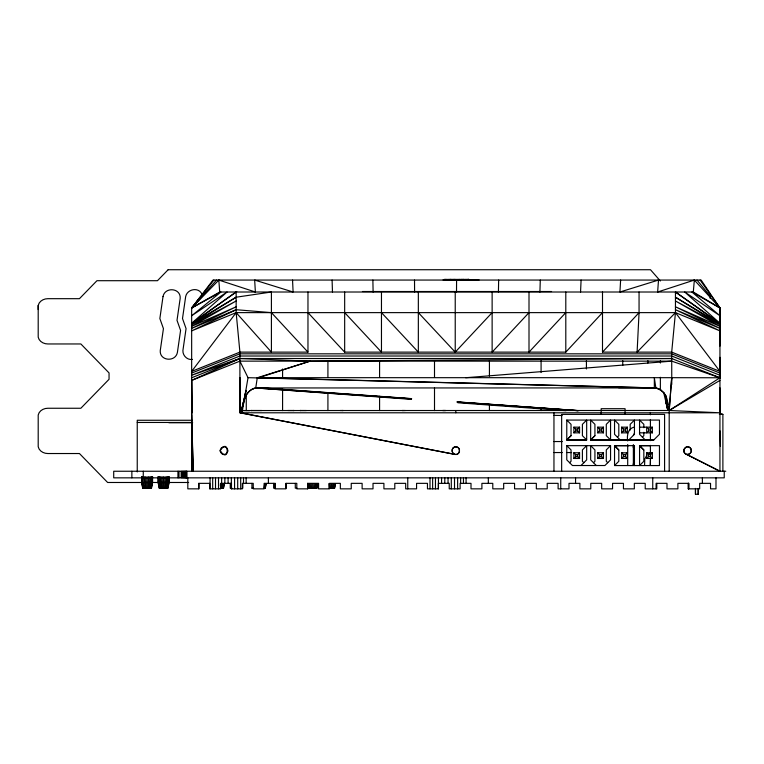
<?xml version="1.0" encoding="UTF-8"?>
<svg xmlns="http://www.w3.org/2000/svg" width="764" height="764" viewBox="0 0 764 764"><rect width="100%" height="100%" fill="white"/><g stroke="black" fill="none" stroke-linecap="round" stroke-linejoin="round"><path stroke-width="1.15" d="M168.137 269.73L157.46 280.703L96.961 280.703L79.446 298.686L47.865 298.686C43.691 298.628 39.088 301.15 38.2 305.476L38.2 337.172C39.088 341.498 43.691 344.02 47.865 343.962L80.86 343.962L109.051 372.918L109.051 379.288L80.86 408.253L47.865 408.253C43.691 408.196 39.088 410.707 38.2 415.043L38.2 446.73C39.088 451.066 43.691 453.587 47.865 453.529L79.446 453.529L107.638 482.485L152.58 482.485L152.58 476.621M236.744 291.533L236.152 292.01L236.152 312.629L239.906 352.128L239.906 412.789L454.828 454.36C460.148 455.888 461.313 446.692 455.802 446.787C450.359 446.692 451.371 455.879 456.776 454.36L458.476 453.367L459.45 451.639L459.45 449.643L458.476 447.914L456.776 446.921L454.828 446.921L453.138 447.914L452.154 449.643L452.154 451.639L453.138 453.367L454.828 454.36L240.603 412.789L239.906 377.683L239.906 412.789L719.946 412.789L669.197 410.497L242.408 410.545L241.185 412.789L246.094 390.394L242.408 406.696C243.62 398.598 247.803 388.398 257.277 387.711L411.681 398.741M654.337 387.711L654.337 377.769L655.856 387.921L660.163 389.678L663.725 392.696L667.765 410.087L666.17 403.296L665.492 395.274C663.305 391.178 659.007 388.122 654.337 387.711L618.592 387.701M666.17 403.296L666.17 396.65L663.725 392.696M698.22 490.116L698.22 494.27L695.469 494.27L695.469 490.116M719.946 414.04L719.946 387.826M719.946 346.111L719.946 307.978L710.186 293.615M249.57 410.65L242.408 410.545L242.408 406.649M710.186 298.38L710.186 293.491L701.142 280.063L213.003 280.063L191.659 307.978L191.659 471.245L191.659 380.396L239.906 361.143L248.023 377.683L242.408 410.545M245.435 396.697L240.603 412.789M244.91 398.139C246.342 393.546 249.761 389.86 254.25 388.332M252.817 388.914L255.749 387.921L257.277 377.769L310.117 361.143L671.699 358.517L719.946 377.769L669.197 410.497L671.699 377.683L719.946 377.769L671.699 361.143L239.906 361.143M658.797 388.952L655.856 387.959L248.023 377.683M660.163 389.678L661.452 390.509M241.997 411.271L242.016 407.986M456.509 292.01L456.586 280.063M187.82 477.844L187.82 488.845L198.812 488.845L198.879 483.345M498.424 292.01L498.653 280.063M539.909 292.01L540.291 280.063M580.554 292.01L581.089 280.063M639.057 292.01L639.057 312.629L637.1 352.128L675.452 312.629L675.452 292.01L719.946 323.267L684.697 292.01L719.946 315.742L691.888 292.01L719.946 307.978L719.946 471.245L685.719 453.978C680.886 451.314 686.406 443.865 690.274 447.914C694.228 451.696 687.094 457.569 684.334 452.565L683.828 450.636L684.334 448.716L685.719 447.303L687.6 446.787L689.491 447.303L690.876 448.716L691.372 450.636M148.226 488.167L148.512 476.621M164.728 488.167L165.014 476.621M220.395 485.894L220.5 483.622M313.784 488.167L314.004 483.622M331.375 488.167L331.605 483.622M633.366 435.299L634.502 433.092M620.626 280.063L619.929 292.01L658.501 280.063L657.642 292.01L694.342 280.063L719.946 307.978L693.311 292.01L219.717 292.01L191.659 307.978L213.882 280.063M693.311 292.01L694.342 280.063M149.286 488.167L149.83 476.621M165.788 488.167L166.332 476.621M221.34 488.167L221.78 483.622M314.835 488.167L315.274 483.622M332.435 488.167L332.875 483.622M220.233 450.636C229.544 435.919 229.534 465.362 220.233 450.636L220.739 452.565L222.114 453.978L224.005 454.494L225.886 453.978L227.271 452.565L227.777 450.636M668.739 410.087L669.197 406.649L665.492 395.274L667.344 406.992M150.193 488.167L150.966 476.621M166.695 488.167L167.469 476.621M222.248 488.167L222.868 483.622M264.669 483.622L264.048 488.167L265.337 488.167L266.206 483.622M315.752 488.167L316.372 483.622M333.352 488.167L333.973 483.622M150.89 488.167L151.845 482.485L151.845 476.621M167.392 488.167L168.338 482.485L168.338 476.621M222.945 488.167L223.699 483.622M264.745 488.167L265.509 483.622M316.449 488.167L317.203 483.622M334.049 488.167L334.804 483.622M151.329 488.167L152.389 482.485L152.389 476.621M167.832 488.167L168.892 482.485L168.892 476.621M223.384 488.167L224.234 483.622M265.184 488.167L266.034 483.622M316.888 488.167L317.728 483.622M334.489 488.167L335.329 483.622M152.58 482.485L151.482 488.167L142.696 488.167L141.598 482.485L141.598 476.621M224.406 483.622L223.527 488.167L220.28 488.167M317.91 483.622L317.031 488.167L308.255 488.167M335.511 483.622L334.632 488.167L329.112 488.167L328.883 483.622M650.489 459.766L650.25 465.515M197.007 301.264L200.072 297.416M646.85 455.163L644.768 459.068L644.577 465.429M216.527 280.063L191.659 307.978L220.93 292.01L191.659 315.742L227.089 292.01L191.659 323.267L236.152 292.01L191.659 323.755L236.152 297.206L271.411 292.01L271.411 352.128L236.152 312.629L191.659 330.869L236.152 309.716L271.411 312.629L307.968 352.128L239.906 352.128L191.659 371.38L236.152 312.629L675.452 312.629L719.946 330.869L675.452 309.716L719.946 328.386L675.452 306.803L719.946 326.343L675.452 300.987L719.946 324.786L675.452 297.206L719.946 323.755L675.452 292.01M667.679 408.301L669.197 406.649L669.197 471.245M671.776 384.435L671.699 352.128L675.452 312.629L719.946 371.38L671.699 352.128L602.5 352.128L639.057 312.629M307.968 312.629L344.669 352.128L565.799 352.128L602.5 312.629M418.338 312.629L455.229 352.128L492.131 312.629M529.003 312.629L492.131 352.128L492.131 292.01M565.799 312.629L529.003 352.128L529.003 292.01M292.555 280.063L293.099 292.01L254.67 280.063L255.377 292.01L218.829 280.063L191.659 307.978L194.237 305.514M566.773 420.066L571.033 424.326L571.033 435.681L566.773 439.968L566.773 420.066L659.466 420.066L659.466 434.286L653.822 439.93L590.658 439.968L590.658 420.066L594.917 424.326L594.917 435.681L590.658 439.968L610.56 439.93L606.291 435.681L606.291 424.326L610.56 420.066L610.56 439.968L645.217 439.93L639.563 434.286L639.563 420.066L643.832 424.326L643.832 427.735M569.6 462.707L571.033 461.275L571.033 449.92L566.773 445.66L566.773 459.871L572.417 465.524L604.916 465.524L610.56 459.871L610.56 445.66L566.773 445.66M581.022 465.524L586.676 459.871L586.676 445.66L582.407 449.92L582.407 461.275L583.839 462.707M617.379 437.113L618.802 435.681L618.802 424.326L614.543 420.066L614.543 434.286L620.187 439.93L653.822 439.93M593.485 462.707L594.917 461.275L594.917 449.92L590.658 445.66L590.658 459.871L596.302 465.524M610.56 445.66L606.291 449.92L606.291 461.275L607.724 462.707M628.801 439.93L634.445 434.286L634.445 420.066L630.185 424.326L630.185 430.008M642.4 437.113L643.832 435.681L643.832 432.281M633.022 447.112L634.445 445.698M566.773 439.93L586.676 439.93L582.407 435.681L582.407 424.326L586.676 420.066L586.676 439.968L566.773 439.93L571.033 435.681M573.879 432.844L575.712 431.011L577.727 431.011L579.561 432.844L579.561 427.171L573.879 427.171L573.879 432.844L579.561 432.844M573.879 427.171L575.712 429.005L577.727 429.005L579.561 427.171M597.763 432.844L599.597 431.011L601.612 431.011L603.455 432.844L603.455 427.171L597.763 427.171L597.763 432.844L603.455 432.844M597.763 427.171L599.597 429.005L601.612 429.005L603.455 427.171M573.879 458.467L575.712 456.643L577.727 456.643L579.561 458.467L579.561 452.765L573.879 452.765L573.879 458.467L579.561 458.467M573.879 452.804L575.712 454.637L577.727 454.637L579.561 452.804M621.648 432.844L623.491 431.011L625.496 431.011L627.339 432.844L627.339 427.171L621.648 427.171L621.648 432.844L627.339 432.844M621.648 427.171L623.491 429.005L625.496 429.005L627.339 427.171M597.763 458.467L599.597 456.643L601.612 456.643L603.455 458.467L603.455 452.765L597.763 452.765L597.763 458.467L603.455 458.467M597.763 452.804L599.597 454.637L601.612 454.637L603.455 452.804M652.361 432.844L650.527 431.011L648.512 431.011L646.678 432.844L646.678 427.171L648.512 429.005L650.527 429.005L652.361 427.171L652.361 432.844L639.43 432.844M628.591 445.679L614.543 445.66L614.543 465.562L618.802 461.313L618.802 449.958L614.543 445.66L634.445 445.66L634.445 465.562L633.022 464.149M621.648 458.467L623.491 456.643L625.496 456.643L627.339 458.467L627.339 452.804L621.648 452.804L621.648 458.467L627.339 458.467M621.648 452.804L623.491 454.637L625.496 454.637L627.339 452.804M646.678 458.467L648.512 456.643L650.527 456.643L652.361 458.467L652.361 452.804L646.678 452.804L646.678 458.467L652.361 458.467M646.678 452.804L648.512 454.637L650.527 454.637L652.361 452.804M590.658 439.892L594.917 435.681M667.66 408.072L669.197 406.649L667.698 408.644L668.29 410.373M236.152 297.206L191.659 324.786L236.152 300.987L191.659 326.343L236.152 306.803L191.659 328.386L236.152 309.716M719.946 380.396L669.197 410.497L671.699 377.683L258.815 377.683L310.117 361.143L239.906 358.517L191.659 375.258L239.906 356.014L671.699 356.014L719.946 375.258M648.989 453.558L649.801 453.186M671.699 358.517L239.906 358.517L191.659 380.396L192.232 412.789L191.659 412.789M191.659 373.08L239.906 353.827L671.699 353.827L719.946 373.08M191.659 377.769L239.906 358.517M634.053 427.171C627.96 428.47 626.7 435.767 627.702 440.962M465.668 377.731L671.699 361.143M192.423 359.405C187.314 360.283 182.625 355.613 182.902 350.561L186.063 328.625L182.5 318.54L185.662 296.604C187.104 289.031 198.65 286.701 201.916 294.169M251.709 410.516L250.974 410.516L261.756 410.526M293.366 410.516L294.102 410.516L287.789 410.507M300.768 410.516L300.032 410.516L306.345 410.526M342.425 410.516L343.16 410.516L340.267 410.516M403.191 410.516L402.456 410.516L405.34 410.516M168.137 269.73L650.489 269.73L660.363 280.98M468.972 279.433L444.629 279.433L444.638 280.063M443.044 279.939L479.076 279.939M362.432 291.514L551.56 291.514M719.946 378.285L720.022 357.313M411.471 399.362L255.749 387.959L655.856 387.921L257.277 377.769M719.354 414.374L722.887 414.374L722.887 471.245M191.993 420.267L137.243 420.267L137.243 471.932M137.243 422.463L191.993 422.463M168.892 422.731L192.671 422.731M639.43 427.171L652.361 427.171M191.659 430.772L191.659 446.472M719.946 430.877L720.404 446.434M553.986 441.544L562.275 441.544M553.986 452.546L562.275 452.546M566.936 452.546L571.587 452.546M573.879 458.429L579.561 458.429M597.763 458.429L603.455 458.429M614.543 465.562L659.466 465.562L659.466 445.66L639.563 445.66L639.563 465.562L643.832 461.313L643.832 449.958L639.563 445.66L650.107 445.679M725.8 471.245L113.712 471.245L113.712 477.844L724.234 477.844L724.234 471.245M152.924 482.485L188.67 482.485M231.358 477.844L231.358 488.845L242.36 488.845L242.36 483.345L253.247 483.345L253.247 488.845L264.134 488.845L264.134 483.345L275.021 483.345L275.021 488.845L285.917 488.845L285.917 483.345L296.804 483.345L296.804 488.845L307.691 488.845L307.644 483.345L318.578 483.345L318.578 488.845L329.465 488.845L329.465 483.345L340.352 483.345L340.352 488.845L351.239 488.845L351.239 483.345L362.126 483.345L362.126 488.845L373.013 488.845L373.013 483.345L383.91 483.345L383.91 488.845L394.797 488.845L394.797 483.345L405.684 483.345L405.684 488.845L416.571 488.845L416.571 483.345L427.458 483.345L427.458 488.845L438.45 488.845L438.45 477.844M231.969 488.177L230.26 488.167L230.26 483.392M251.939 488.167L253.648 488.167M297.005 488.177L295.286 488.167L295.286 483.392M688.23 488.845L699.662 488.845L699.662 483.345L710.549 483.345L710.549 488.845L715.992 488.845L715.992 477.844M553.785 415.358L562.132 415.492M255.749 387.959L411.471 398.942M457.837 402.217L577.899 410.679M260.008 387.711L411.175 398.588M457.588 401.921L578.997 410.66M456.815 401.959L577.966 410.621M457.837 402.752L566.009 410.679M719.688 413.314L722.887 414.374M719.946 471.245L686.626 454.36L688.584 454.36L690.274 453.367L691.248 451.639L691.248 449.643M718.093 306.507L719.946 307.978L710.367 294.503M718.093 306.469L719.946 307.978L716.985 304.368M716.642 304.693L719.946 307.978M639.563 445.698L643.832 449.958M614.543 445.698L618.802 449.958M381.465 312.629L418.338 352.128L418.338 292.01M344.669 312.629L381.465 352.128L381.465 292.01M697.026 280.063L710.186 296.088M700.111 280.063L710.186 294.236M665.492 395.236L666.695 398.139L666.695 404.777L667.765 410.087M307.768 484.758L308.398 488.167M159.351 488.167L158.291 482.485L158.291 476.621M142.849 488.167L141.789 482.485L141.789 476.621M308.083 483.622L308.837 488.167M159.791 488.167L158.836 482.485L158.836 476.621M143.288 488.167L142.333 482.485L142.333 476.621M308.914 483.622L309.535 488.167M160.488 488.167L159.705 476.621M143.985 488.167L143.212 482.485L143.288 471.245M310.012 483.622L310.451 488.167M161.395 488.167L160.841 476.621M144.893 488.167L144.348 476.621M218.829 280.063L219.717 292.01M311.282 483.622L311.511 488.167M162.455 488.167L162.169 476.621M145.953 488.167L145.666 476.621M332.092 280.063L332.474 292.01M191.659 422.358L193.273 471.245L191.659 414.757M372.88 280.063L373.109 292.01M414.518 280.063L414.594 292.01M702.383 477.844L702.383 483.345M698.22 488.397L698.22 494.27M695.469 488.397L695.469 494.27M688.775 488.845L688.775 483.345L677.888 483.345L677.888 488.845L666.991 488.845L666.991 483.345L656.104 483.345L656.104 488.845M688.631 483.345L688.593 488.845M688.459 483.345L688.421 488.845M688.23 483.345L688.326 488.845M683.961 449.643L683.961 451.639M664.584 471.245L664.584 414.374L561.655 414.374L561.655 471.245M660.373 360.646L660.373 363.024M660.373 377.292L660.373 390.375M656.801 483.345L656.801 488.845L645.217 488.845L645.217 483.345L634.33 483.345L634.33 488.845L623.443 488.845L623.453 483.345L612.556 483.345L612.556 488.845L601.669 488.845L601.669 483.345L590.782 483.345L590.782 488.845L579.895 488.845L579.895 483.345L568.999 483.345L568.999 488.845L558.112 488.845L558.112 483.345L547.225 483.345L547.225 488.845L536.338 488.845L536.338 483.345L525.451 483.345L525.451 488.845L514.564 488.845L514.564 483.345L503.677 483.345L503.677 488.845L492.79 488.845L492.79 483.345L481.903 483.345L481.903 488.845L471.006 488.845L471.006 483.345L460.119 483.345L460.119 488.845L449.232 488.845L449.232 483.345L438.345 483.345L438.345 488.845M652.742 477.844L652.742 488.845M650.527 429.005L650.527 431.011M650.527 454.637L650.527 456.643M650.412 412.417L650.412 414.766M650.412 419.474L650.412 427.706M650.412 432.414L650.412 440.656M650.412 445.364L650.412 453.596M650.412 458.304L650.412 465.362M648.512 429.005L648.512 431.011M648.512 454.637L648.512 456.643M647.891 360.646L647.891 363.024M633.366 444.572L633.366 465.448M627.702 444.457L627.702 465.429M625.496 429.005L625.496 431.011M625.496 454.637L625.496 456.643M625.067 414.374L625.067 408.692L601.173 408.692L601.173 414.374M623.491 429.005L623.491 431.011M623.491 454.637L623.491 456.643M622.746 360.646L622.746 365.402M602.5 292.01L602.5 352.128M601.612 429.005L601.612 431.011M601.612 454.637L601.612 456.643M599.597 429.005L599.597 431.011M599.597 454.637L599.597 456.643M586.427 360.646L586.427 368.974M577.727 429.005L577.727 431.011M577.727 454.637L577.727 456.643M575.712 429.005L575.712 431.011M575.712 454.637L575.712 456.643M575.559 477.844L575.559 483.345M565.799 292.01L565.799 352.128M560.738 477.844L560.738 488.845M553.957 412.789L553.957 471.245M541.084 360.646L541.084 372.536M541.084 408.215L541.084 410.593M489.428 360.646L489.428 376.108M489.428 404.653L489.428 410.593M488.33 477.844L488.33 483.345M468.895 279.433L468.962 280.063M468.8 279.433L468.809 280.063M468.676 279.433L468.676 280.063M468.485 279.433L468.485 280.063M468.074 279.433L468.074 280.063M467.998 279.433L467.998 280.063M467.53 279.433L467.53 280.063M466.88 279.433L466.871 280.063M466.078 279.433L466.078 280.063M466.078 477.844L466.078 483.345M465.305 279.433L465.19 280.063M464.197 279.433L464.197 280.063M463.433 279.433L463.433 280.063L463.299 279.433M463.462 477.844L463.462 483.345M463.118 279.433L463.118 280.063M462.946 279.433L462.946 280.063M462.344 279.433L462.344 280.063M461.857 279.433L461.962 280.063M461.79 279.433L461.79 280.063M461.513 279.433L461.427 280.063M460.749 279.433L460.749 280.063M460.635 477.844L460.635 483.345M459.269 279.433L459.269 280.063M457.636 477.844L457.636 488.845M456.967 279.433L456.977 280.063M455.802 410.497L455.802 412.789M455.678 279.433L455.678 280.063M455.229 292.01L455.229 352.128M454.857 279.433L454.866 280.063M454.399 279.433L454.484 280.063M454.513 477.844L454.513 488.845M454.217 279.433L454.217 280.063M453.377 279.433L453.377 280.063M453.081 279.433L453.081 280.063M452.068 279.433L452.107 280.063M451.333 279.433L451.333 280.063M451.295 477.844L451.295 488.845M450.77 279.433L450.77 280.063M450.435 279.433L450.435 280.063M450.321 279.433L450.321 280.063M449.996 279.433L449.996 280.063M449.604 279.433L449.604 280.063M448.172 279.433L448.172 280.063M448.048 477.844L448.048 483.345M446.692 279.433L446.692 280.063M445.632 279.433L445.632 280.063M444.992 279.433L444.992 280.063M444.868 279.433L444.82 280.063L444.801 279.433M444.791 477.844L444.791 483.345M441.573 477.844L441.573 483.345M435.461 477.844L435.461 488.845M434.506 360.646L434.506 377.292M434.506 387.997L434.506 410.593M432.634 477.844L432.634 488.845M430.008 477.844L430.008 488.845M407.756 477.844L407.756 488.845M379.584 360.646L379.584 377.292M379.584 396.325L379.584 410.593M344.669 292.01L344.669 352.128M330.249 483.622L330.249 488.167M327.918 360.646L327.918 377.292M327.918 392.753L327.918 410.593M312.648 483.622L312.648 488.167M307.968 292.01L307.968 352.128M307.691 483.345L307.691 488.845M286.156 483.392L286.166 488.177M282.584 368.974L282.584 377.292M282.584 389.191L282.584 410.593M275.317 483.392L275.317 488.167L273.617 488.167L273.617 483.392M268.393 477.844L268.393 483.345M251.939 483.392L251.948 488.177M246.266 395.131L246.266 410.593M246.142 477.844L246.142 483.345M243.515 477.844L243.515 483.345M242.809 483.392L242.809 488.177M240.689 477.844L240.689 488.845M237.7 477.844L237.7 488.845M234.567 477.844L234.567 488.845M231.454 488.845L231.473 483.345L220.586 483.345L220.586 488.845L209.699 488.845L209.699 483.345L198.812 483.345L198.812 488.845M228.102 477.844L228.102 483.345M227.653 451.639L227.653 449.643L226.669 447.914L224.979 446.921L223.031 446.921L221.331 447.914L220.357 449.643L220.357 451.639M224.845 477.844L224.845 483.345M221.636 477.844L221.636 483.345M218.514 477.844L218.514 488.845M215.515 477.844L215.515 488.845M212.688 477.844L212.688 488.845M210.071 477.844L210.071 488.845M186.874 471.245L186.903 477.844M186.512 471.245L186.512 477.844M186.091 471.245L186.091 477.844M185.537 471.245L185.537 477.844M184.859 471.245L184.859 477.844M184.067 471.245L184.067 477.844M183.179 471.245L183.179 477.844M182.204 471.245L182.204 477.844M181.173 471.245L181.173 477.844M179.005 471.245L179.005 477.844M177.936 471.245L177.936 477.844M169.073 476.621L169.073 482.485L167.984 488.167L159.198 488.167L158.1 482.485L158.1 476.621M163.591 476.621L163.591 488.167M147.089 476.621L147.089 488.167M131.866 471.245L131.866 477.844M38.2 305.476L38.2 309.554M163.018 296.604L159.857 318.54L163.429 328.625L160.259 350.561C159.437 361.086 175.615 362.375 177.41 352.357L180.581 330.411L177.009 320.336L180.18 298.399C181.001 287.875 164.823 286.576 163.018 296.604M445.574 410.516L442.69 410.516L445.574 410.516M459.479 280.063L459.479 279.433L459.422 280.063M458.19 280.063L458.19 279.433L458.171 280.063"/></g></svg>
